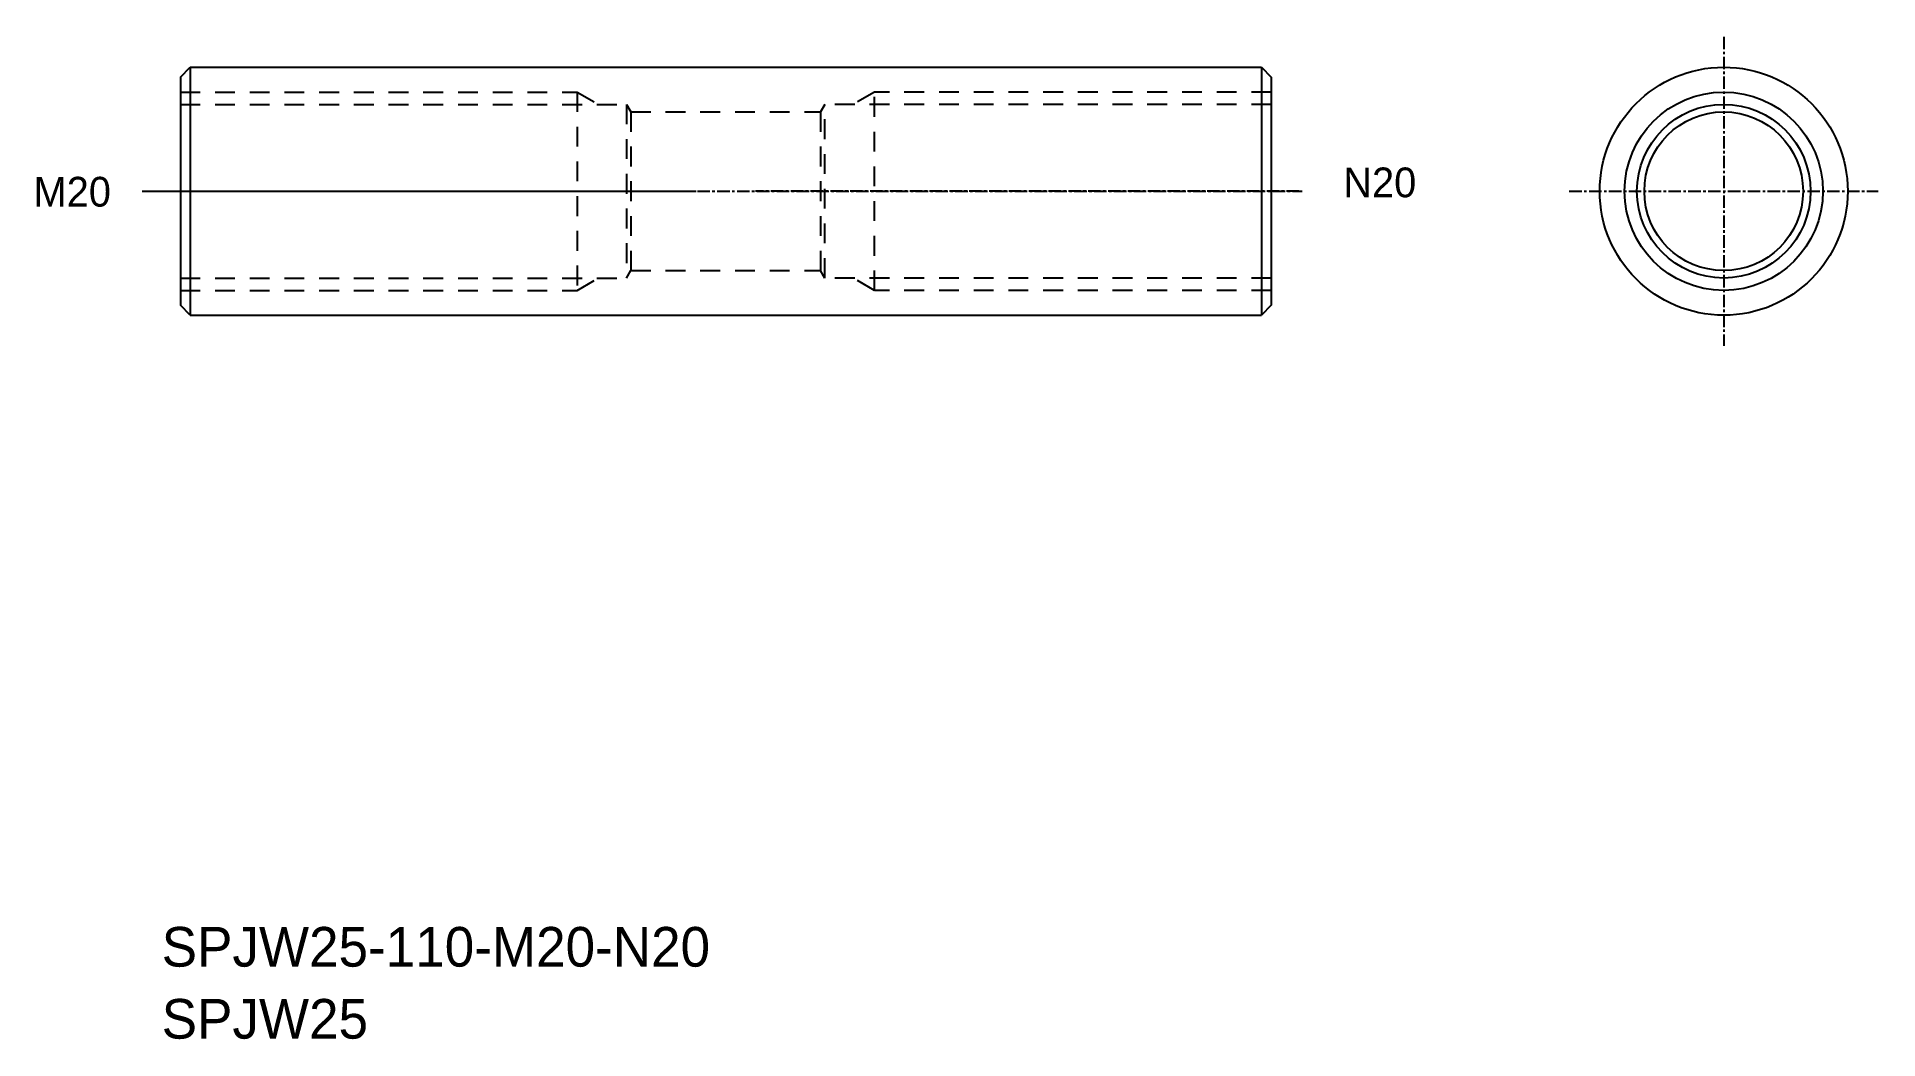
# Model space of a CAD drawing. Extents: x 315 to 501, y 107 to 208.
import ezdxf

# ---------------------------------------------------------------- set-up
doc = ezdxf.new("R2010")
doc.units = 0
doc.linetypes.add('CENTER', pattern=[2, 1.25, -0.25, 0.25, -0.25])
doc.linetypes.add('DASHED', pattern=[3.5, 2, -1.5])
doc.layers.get('0').update_dxf_attribs({"linetype": 'CONTINUOUS'})
doc.layers.add('CENTER', color=1, linetype='CENTER')

msp = doc.modelspace()

# ---------------------------------------------------------------- linework, layer by layer
at = {"color": 7, "linetype": 'CONTINUOUS'}
for p, q in [((329.83, 203.73), (330.83, 204.73)), ((330.83, 204.73), (438.83, 204.73)), ((330.83, 204.73), (330.83, 179.73)), ((374.83, 204.73), (374.83, 204.73)), ((438.83, 204.73), (438.83, 179.73)), ((438.83, 204.73), (439.83, 203.73)), ((329.83, 203.73), (329.83, 180.73)), ((439.83, 203.73), (439.83, 180.73)), ((330.83, 179.73), (329.83, 180.73)), ((439.83, 180.73), (438.83, 179.73)), ((330.83, 179.73), (438.83, 179.73))]:
    msp.add_line(p, q, dxfattribs=at)
for p, q in [((352.83, 204.73), (352.83, 204.73)), ((329.83, 202.23), (329.83, 182.23)), ((439.83, 202.23), (439.83, 182.23))]:
    msp.add_line(p, q)
at = {"color": 3, "linetype": 'DASHED'}
for p, q in [((329.83, 202.23), (369.83, 202.23)), ((329.83, 200.98), (374.83, 200.98)), ((369.83, 202.23), (371.99, 200.98)), ((369.83, 202.23), (369.83, 182.23)), ((374.83, 200.98), (374.83, 183.48)), ((374.83, 200.98), (375.26, 200.23)), ((394.83, 200.98), (394.39, 200.23)), ((439.83, 200.98), (394.83, 200.98)), ((394.83, 183.48), (394.83, 200.98)), ((399.83, 202.23), (397.66, 200.98)), ((439.83, 202.23), (399.83, 202.23)), ((399.83, 182.23), (399.83, 202.23)), ((375.26, 200.23), (375.26, 184.23)), ((375.26, 200.23), (394.39, 200.23)), ((394.39, 200.23), (394.39, 184.23)), ((374.83, 183.48), (375.26, 184.23)), ((375.26, 184.23), (394.39, 184.23)), ((394.83, 183.48), (394.39, 184.23)), ((329.83, 183.48), (374.83, 183.48)), ((329.83, 182.23), (369.83, 182.23)), ((369.83, 182.23), (371.99, 183.48)), ((439.83, 183.48), (394.83, 183.48)), ((399.83, 182.23), (397.66, 183.48)), ((439.83, 182.23), (399.83, 182.23))]:
    msp.add_line(p, q, dxfattribs=at)
at = {"color": 7, "linetype": 'CONTINUOUS'}
for radius in [12.5, 8]:
    msp.add_circle((485.45, 192.23), radius, dxfattribs=at)
at = {"color": 3}
msp.add_circle((485.45, 192.23), 10, dxfattribs=at)
at = {"color": 3, "linetype": 'CONTINUOUS'}
msp.add_circle((485.45, 192.23), 8.75, dxfattribs=at)
at = {"layer": 'CENTER', "color": 1, "linetype": 'CENTER'}
for p, q in [((485.45, 207.79), (485.45, 176.66)), ((325.97, 192.23), (442.96, 192.23)), ((327.04, 192.23), (381.83, 192.23)), ((442.62, 192.23), (387.82, 192.23)), ((469.88, 192.23), (501.02, 192.23))]:
    msp.add_line(p, q, dxfattribs=at)

# ---------------------------------------------------------------- texts
at = {"color": 7, "linetype": 'CONTINUOUS'}
for s, height, p in [('M20', 3, (315.03, 190.68)), ('SPJW25-110-M20-N20', 4, (327.95, 114.06)), ('SPJW25', 4, (327.95, 106.8))]:
    msp.add_text(s, height=height, dxfattribs=at).set_placement(p)
msp.add_text('N20', height=3).set_placement((447.09, 191.62))

doc.saveas('drawing.dxf')
